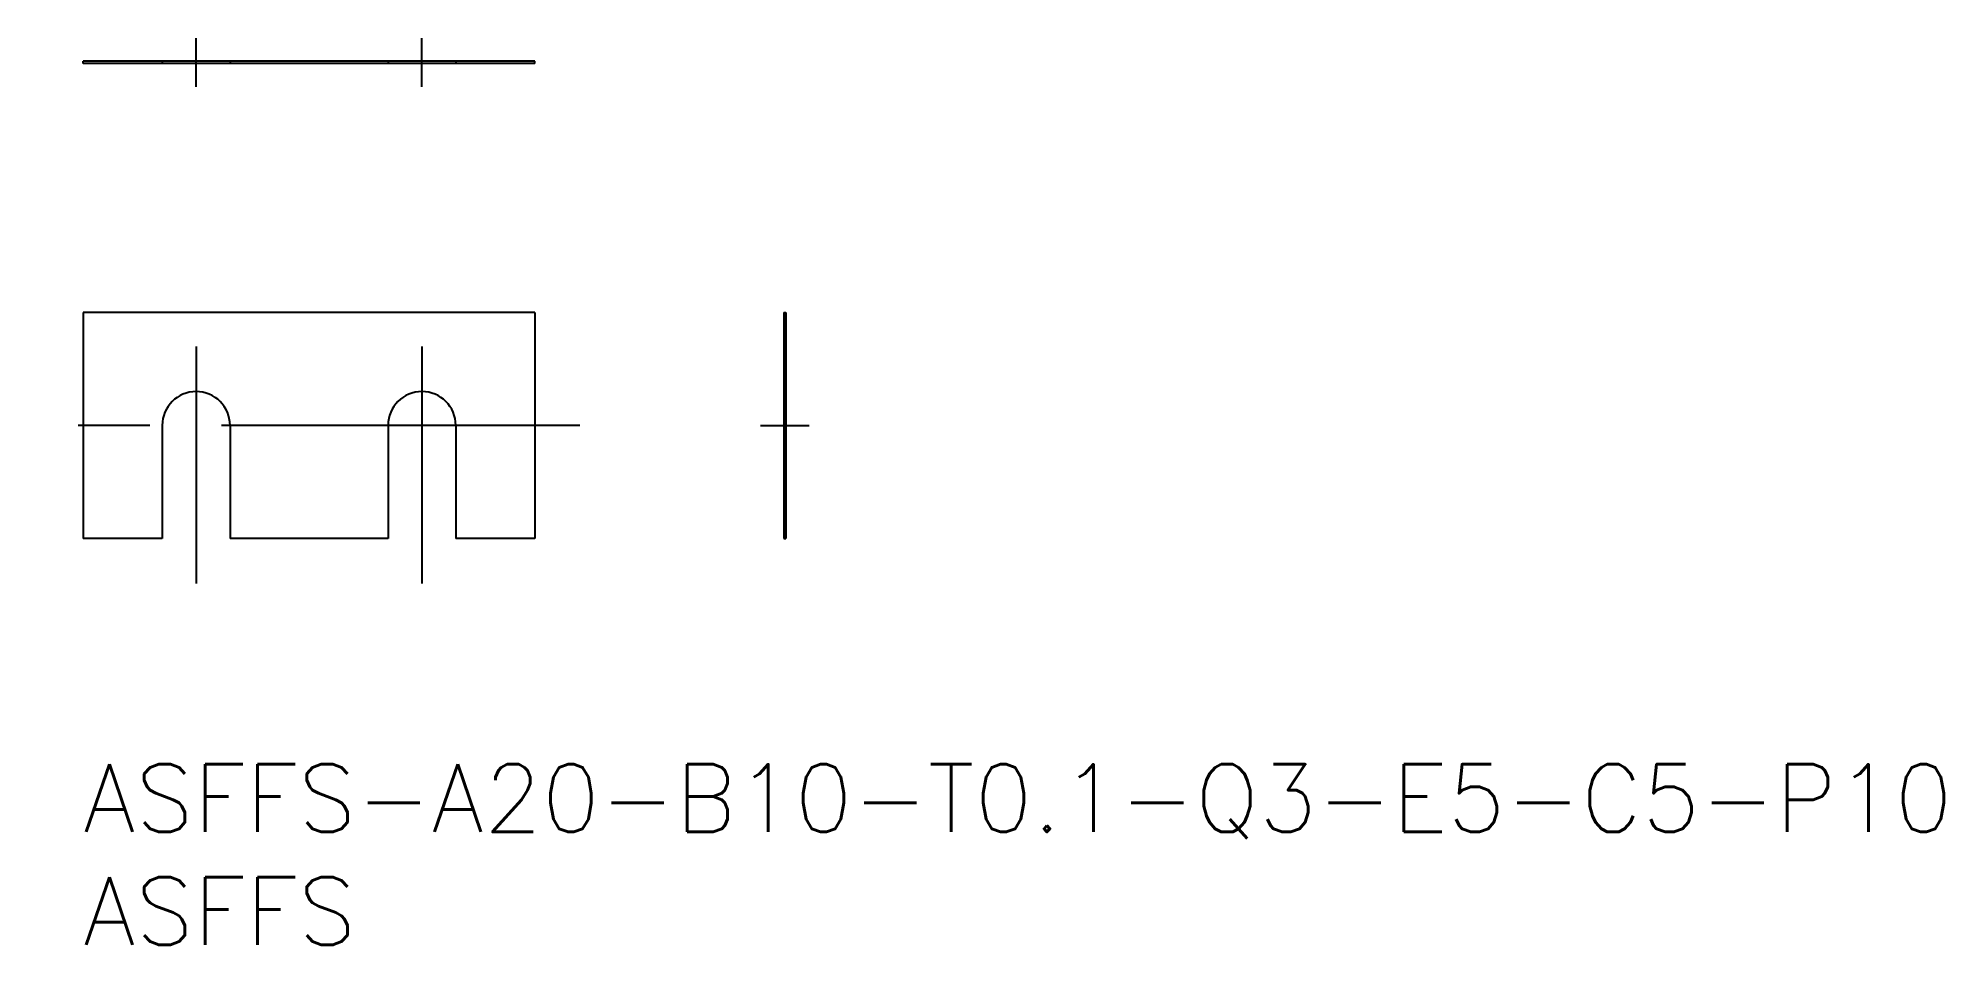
# Model space of a CAD drawing. Extents: x -2 to 82.4, y -8 to 32.1.
import ezdxf

# ---------------------------------------------------------------- set-up
doc = ezdxf.new("R2010")
doc.units = 0
doc.header["$LTSCALE"] = 0.5
doc.linetypes.add('CENTER', pattern=[50.8, 31.75, -6.35, 6.35, -6.35])
doc.linetypes.add('DASHED', pattern=[19.05, 12.7, -6.35])
for name, color, linetype in [('MSM_CENTER', 1, 'CENTER'), ('MSM_CONTINUOUS', 7, 'CONTINUOUS'), ('MSM_DASHED', 4, 'DASHED'), ('MSM_PART_NUMBER', 7, 'CONTINUOUS')]:
    doc.layers.add(name, color=color, linetype=linetype)
doc.styles.get("Standard").update_dxf_attribs({"font": 'txt.shx', "height": 1, "bigfont": 'bigfont.shx'})

# ---------------------------------------------------------------- blocks, each defined once
blk = doc.blocks.new('*U30')
at = {"layer": 'MSM_PART_NUMBER'}
blk.add_text('ASFFS-A20-B10-T0.1-Q3-E5-C5-P10', height=3, dxfattribs=at).set_placement((0, -3))
blk = doc.blocks.new('*U31')
at = {"layer": 'MSM_PART_NUMBER'}
blk.add_text('ASFFS', height=3, dxfattribs=at).set_placement((0, -8))

msp = doc.modelspace()

# ---------------------------------------------------------------- linework, layer by layer
at = {"layer": 'MSM_CENTER'}
for p, q in [((5, 30), (5, 32.15)), ((15, 30), (15, 32.15)), ((5, 18.5), (5, 8)), ((15, 18.5), (15, 8)), ((22, 15), (-2, 15)), ((30, 15), (32.15, 15))]:
    msp.add_line(p, q, dxfattribs=at)
at = {"layer": 'MSM_CONTINUOUS'}
for p, q in [((20, 31.125), (0, 31.125)), ((0, 31.025), (0, 31.125)), ((20, 31.025), (0, 31.025)), ((20, 31.025), (20, 31.125)), ((20, 20), (0, 20)), ((0, 20), (0, 10)), ((20, 20), (20, 10)), ((31.025, 20), (31.125, 20)), ((31.025, 20), (31.025, 10)), ((31.125, 20), (31.125, 10)), ((3.5, 15), (3.5, 10)), ((6.5, 15), (6.5, 10)), ((13.5, 15), (13.5, 10)), ((16.5, 15), (16.5, 10)), ((3.5, 10), (0, 10)), ((13.5, 10), (6.5, 10)), ((20, 10), (16.5, 10)), ((31.025, 10), (31.125, 10))]:
    msp.add_line(p, q, dxfattribs=at)
for centre in [(5, 15), (15, 15)]:
    msp.add_arc(centre, 1.5, 0, 180, dxfattribs=at)
at = {"layer": 'MSM_DASHED'}
for p, q in [((3.5, 31.125), (3.5, 31.025)), ((6.5, 31.125), (6.5, 31.025)), ((13.5, 31.125), (13.5, 31.025)), ((16.5, 31.125), (16.5, 31.025)), ((31.025, 16.5), (31.125, 16.5))]:
    msp.add_line(p, q, dxfattribs=at)

# ---------------------------------------------------------------- block references
at = {"layer": 'MSM_CONTINUOUS'}
for name in ['*U30', '*U31']:
    msp.add_blockref(name, (0, 0), dxfattribs=at)

doc.saveas('drawing.dxf')
